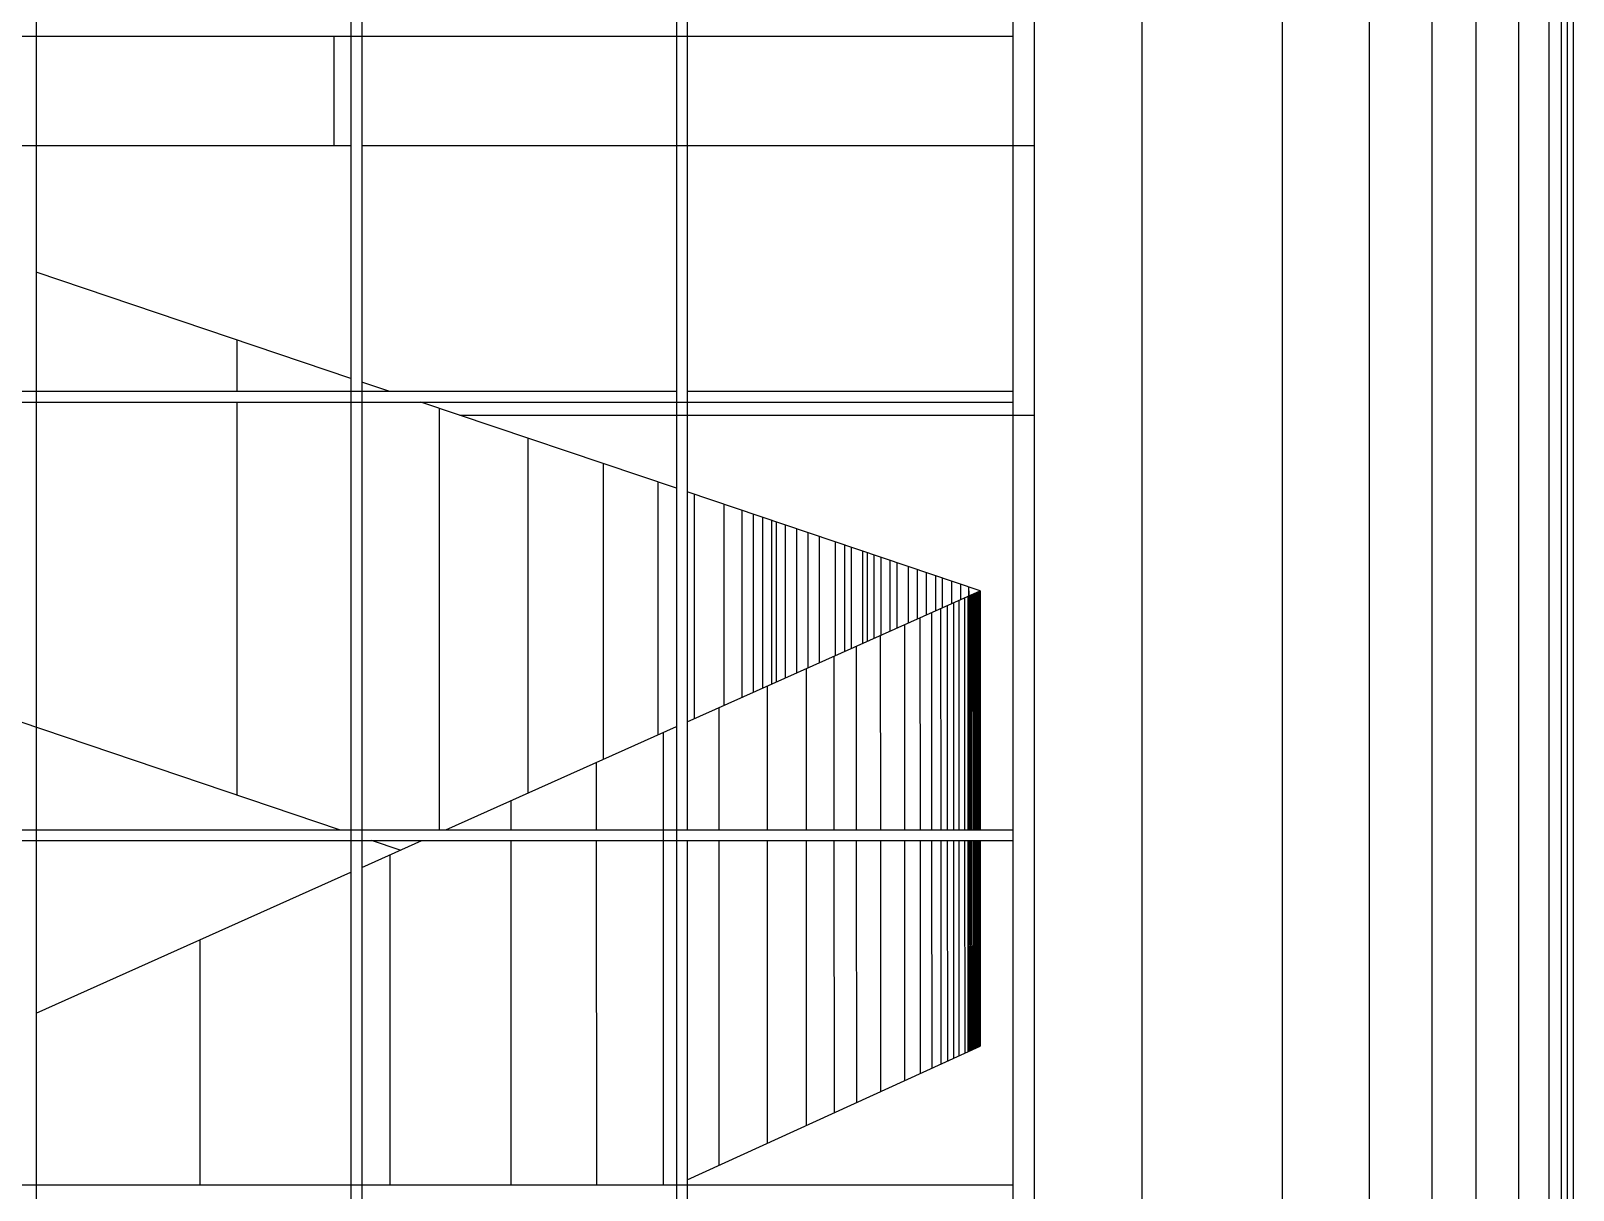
# Model space of a CAD drawing. Extents: x 152 to 700, y -120 to 84.
# Drawn here: x 164.868 to 167.73, y 78.647 to 80.797 of the extents above; entities that cross this region are included whole.
import ezdxf

# ---------------------------------------------------------------- set-up
doc = ezdxf.new("R2010")
doc.units = 0
doc.header["$LTSCALE"] = 0.03
doc.layers.get('0').update_dxf_attribs({"linetype": 'CONTINUOUS'})
doc.layers.add('MUEBLES', color=8, linetype='CONTINUOUS')

msp = doc.modelspace()

# ---------------------------------------------------------------- linework, layer by layer
at = {"ltscale": 0.03}
for p, q in [((167.7296, 83.0313), (167.7296, 77.2743)), ((166.7296, 82.1836), (166.7296, 77.2343))]:
    msp.add_line(p, q, dxfattribs=at)
at = {"layer": 'MUEBLES', "ltscale": 0.03}
for p, q in [((166.9295, 83.3982), (166.9295, 77.2743)), ((167.1897, 83.3982), (167.1897, 77.2743)), ((167.3514, 83.3982), (167.3514, 77.2743)), ((167.4673, 83.3982), (167.4673, 77.2743)), ((167.5492, 83.3982), (167.5492, 77.2743)), ((167.6281, 83.3982), (167.6281, 77.2743)), ((167.6845, 83.3982), (167.6845, 77.2743)), ((167.7071, 83.3982), (167.7071, 77.2743)), ((167.7184, 83.3982), (167.7184, 77.2743)), ((164.8776, 82.1436), (164.8776, 77.2743)), ((165.4616, 82.1436), (165.4616, 77.2743)), ((165.4816, 82.1436), (165.4816, 77.2743)), ((166.0656, 82.1436), (166.0656, 77.2743)), ((166.0856, 82.1436), (166.0856, 79.3153)), ((166.6896, 82.1436), (166.6896, 77.2743)), ((163.6696, 80.787), (166.6896, 80.787)), ((165.4296, 80.787), (165.4296, 80.5843)), ((164.2736, 80.5843), (165.4616, 80.5843)), ((165.4816, 80.5843), (166.7296, 80.5843)), ((165.4616, 80.1525), (164.8776, 80.3495)), ((165.2502, 80.1287), (165.2502, 80.2238)), ((165.5321, 80.1287), (165.4816, 80.1457)), ((164.2736, 80.1287), (166.0656, 80.1287)), ((164.2736, 80.1087), (166.6896, 80.1087)), ((165.2502, 79.3795), (165.2502, 80.1087)), ((166.0656, 79.9487), (165.5914, 80.1087)), ((166.0856, 80.1287), (166.6896, 80.1287)), ((165.6261, 79.3153), (165.6261, 80.097)), ((165.6639, 80.0843), (166.7296, 80.0843)), ((165.7908, 79.3838), (165.7908, 80.0415)), ((165.9302, 79.4461), (165.9302, 79.9944)), ((166.0315, 79.4915), (166.0315, 79.9603)), ((166.6291, 79.7587), (166.0856, 79.942)), ((166.0991, 79.5217), (166.0991, 79.9375)), ((166.154, 79.5462), (166.154, 79.9189)), ((166.1878, 79.5613), (166.1878, 79.9075)), ((166.2089, 79.5708), (166.2089, 79.9004)), ((166.2258, 79.5783), (166.2258, 79.8947)), ((166.2427, 79.5859), (166.2427, 79.889)), ((166.2512, 79.5897), (166.2512, 79.8862)), ((166.268, 79.5972), (166.268, 79.8805)), ((166.2892, 79.6067), (166.2892, 79.8733)), ((166.3103, 79.6161), (166.3103, 79.8662)), ((166.3314, 79.6256), (166.3314, 79.8591)), ((166.361, 79.6388), (166.361, 79.8491)), ((166.3779, 79.6463), (166.3779, 79.8434)), ((166.3905, 79.652), (166.3905, 79.8392)), ((166.4117, 79.6614), (166.4117, 79.832)), ((166.4201, 79.6652), (166.4201, 79.8292)), ((166.4328, 79.6709), (166.4328, 79.8249)), ((166.4454, 79.6766), (166.4454, 79.8206)), ((166.4623, 79.6841), (166.4623, 79.8149)), ((166.475, 79.6898), (166.475, 79.8107)), ((166.4961, 79.6992), (166.4961, 79.8035)), ((166.513, 79.7068), (166.513, 79.7978)), ((166.5299, 79.7143), (166.5299, 79.7921)), ((166.5468, 79.7219), (166.5468, 79.7864)), ((166.5595, 79.7276), (166.5595, 79.7822)), ((166.5764, 79.7351), (166.5764, 79.7765)), ((166.5933, 79.7427), (166.5933, 79.7708)), ((166.6084, 79.7495), (166.6084, 79.7656)), ((166.0856, 79.5157), (166.6291, 79.7587)), ((166.5795, 79.7365), (166.5797, 79.3153)), ((166.5895, 79.741), (166.5896, 79.3153)), ((166.6002, 79.7457), (166.6003, 79.3153)), ((166.6061, 79.7484), (166.6063, 79.3153)), ((166.6083, 79.7587), (166.6085, 79.3153)), ((166.6107, 79.7505), (166.6109, 79.3153)), ((166.6132, 79.7516), (166.6134, 79.3153)), ((166.6159, 79.7528), (166.6161, 79.3153)), ((166.6178, 79.7536), (166.618, 79.3153)), ((166.62, 79.7546), (166.6202, 79.3153)), ((166.622, 79.7555), (166.6222, 79.3153)), ((166.6242, 79.7565), (166.6244, 79.3153)), ((166.6266, 79.7576), (166.6268, 79.3153)), ((166.6281, 79.7582), (166.6283, 79.3153)), ((166.6291, 79.7587), (166.6293, 79.3153)), ((165.4405, 79.3153), (164.2736, 79.7089)), ((166.5176, 79.7088), (166.5178, 79.3153)), ((166.539, 79.7184), (166.5392, 79.3153)), ((166.5558, 79.7259), (166.556, 79.3153)), ((166.5681, 79.7314), (166.5682, 79.3153)), ((166.4887, 79.6959), (166.4889, 79.3153)), ((166.3991, 79.6558), (166.3993, 79.3153)), ((166.4439, 79.6759), (166.4441, 79.3153)), ((166.3578, 79.6374), (166.3579, 79.3153)), ((166.3061, 79.6142), (166.3062, 79.3153)), ((166.2337, 79.5819), (166.2338, 79.3153)), ((166.1441, 79.5418), (166.1442, 79.3153)), ((165.6377, 79.3153), (166.0656, 79.5067)), ((166.0408, 79.4956), (166.0411, 78.657)), ((165.9167, 79.4401), (165.9168, 79.3153)), ((165.7582, 79.3693), (165.7583, 79.3153)), ((163.6696, 79.3153), (166.6896, 79.3153)), ((163.6696, 79.2953), (166.6896, 79.2953)), ((165.4816, 79.2456), (165.5929, 79.2953)), ((165.5529, 79.2774), (165.4998, 79.2953)), ((165.7583, 79.2953), (165.7585, 78.657)), ((165.9168, 79.2953), (165.9171, 78.657)), ((166.0856, 79.2953), (166.0856, 77.2743)), ((166.1443, 79.2953), (166.1445, 78.6929)), ((166.2339, 79.2953), (166.2341, 78.7338)), ((166.3062, 79.2953), (166.3065, 78.7669)), ((166.3579, 79.2953), (166.3581, 78.7904)), ((166.3993, 79.2953), (166.3995, 78.8093)), ((166.4441, 79.2953), (166.4443, 78.8298)), ((166.4889, 79.2953), (166.4891, 78.8502)), ((166.5178, 79.2953), (166.518, 78.8634)), ((166.5392, 79.2953), (166.5394, 78.8732)), ((166.556, 79.2953), (166.5562, 78.8808)), ((166.5683, 79.2953), (166.5684, 78.8864)), ((166.5797, 79.2953), (166.5799, 78.8917)), ((166.5896, 79.2953), (166.5898, 78.8962)), ((166.6003, 79.2953), (166.6005, 78.9011)), ((166.6063, 79.2953), (166.6064, 78.9038)), ((166.6085, 79.2953), (166.6086, 78.9048)), ((166.6109, 79.2953), (166.6111, 78.9059)), ((166.6134, 79.2953), (166.6135, 78.907)), ((166.6161, 79.2953), (166.6162, 78.9082)), ((166.618, 79.2953), (166.6182, 78.9091)), ((166.6202, 79.2953), (166.6204, 78.9101)), ((166.6222, 79.2953), (166.6224, 78.911)), ((166.6244, 79.2953), (166.6246, 78.912)), ((166.6268, 79.2953), (166.627, 78.9132)), ((166.6283, 79.2953), (166.6285, 78.9138)), ((166.6293, 79.2953), (166.6295, 78.9143)), ((165.5338, 79.2689), (165.534, 78.657)), ((164.8776, 78.9755), (165.4616, 79.2366)), ((165.1812, 79.1112), (165.1814, 78.657)), ((166.0856, 78.6661), (166.6295, 78.9143)), ((163.6696, 78.657), (166.6896, 78.657))]:
    msp.add_line(p, q, dxfattribs=at)

doc.saveas('drawing.dxf')
